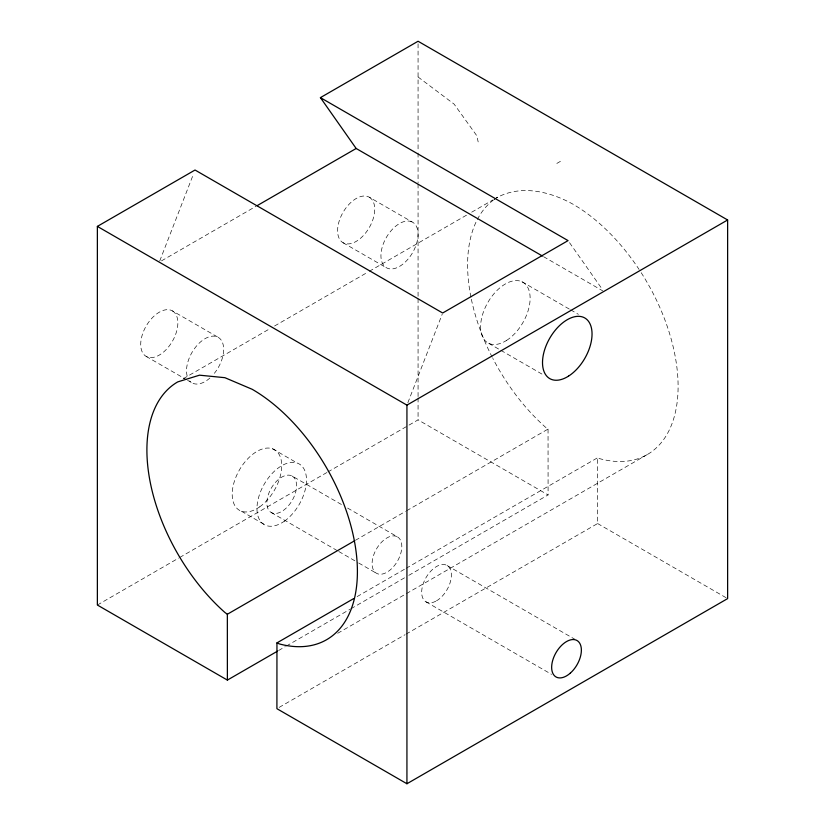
<?xml version="1.0" encoding="UTF-8"?>
<svg xmlns="http://www.w3.org/2000/svg" width="825" height="825" viewBox="0 0 825 825"><rect width="100%" height="100%" fill="white"/><g stroke="black" fill="none" stroke-linecap="round" stroke-linejoin="round"><path stroke-width="0.62" stroke-dasharray="4.12 3.09" d="M406.086 634.105L597.62 523.535L597.651 457.741L600.095 458.772A148.851 85.934 60 0 0 675.706 410.829A148.851 85.934 60 0 0 639.808 270.548M159.751 260.958L193.638 173.611M407.859 402.734L442.21 314.201M161.504 260.865L256.049 206.281M183.294 378.696L270.146 328.546M274.601 325.978L368.146 271.972M369.26 271.322L467.249 214.748M471.704 212.18L492.865 199.959M493.979 199.32C518.595 183.965 548.924 190.874 572.849 204.126A148.851 85.934 60 0 1 639.097 269.466M556.844 163.422L562.31 160.267M97.371 605.024L178.664 558.092M179.767 557.452L326.762 472.591M327.876 471.952L418.069 419.873L548.089 494.938L406.663 576.582M355.4 540.313L405.508 511.387M406.622 510.747L548.048 429.093L545.614 427.319A148.851 85.934 60 0 1 492.834 358.411M357.132 596.599L405.013 568.961M406.127 568.312L597.651 457.741M278.603 650.523L285.285 646.656M286.399 646.016L349.872 609.376M350.986 608.726L405.549 577.232M337.703 633.28L647.274 454.554M279.139 707.396L404.972 634.755M543.572 256.688L602.693 290.823M521.998 281.758L569.528 309.2M570.642 309.839L578.377 314.315M369.291 197.227A26.266 15.17 -60 0 1 360.968 237.909A26.266 15.17 -60 0 1 338.219 224.782A26.266 15.17 -60 0 1 369.291 197.227L412.634 222.245A26.266 15.17 -60 0 1 404.302 262.938A26.266 15.17 -60 0 1 381.562 249.8A26.266 15.17 -60 0 1 412.634 222.245M343.025 242.725L386.368 267.743M488.74 343.344L499.795 349.728M500.899 350.367L544.015 375.262M597.62 523.535L727.629 598.599M172.415 310.891A26.266 15.17 -60 0 1 164.093 351.584A26.266 15.17 -60 0 1 141.343 338.446A26.266 15.17 -60 0 1 172.415 310.891L218.223 337.343M146.149 356.39L186.502 379.686M187.595 380.315L191.957 382.841M272.487 448.769L297.258 463.062M292.225 476.108A21.017 12.127 -60 0 1 285.574 508.654A21.017 12.127 -60 0 1 267.372 498.145A21.017 12.127 -60 0 1 292.225 476.108L342.076 504.879M347.614 508.076L397.454 536.858A21.017 12.138 -60 0 1 390.813 569.415A21.017 12.138 -60 0 1 372.601 558.896A21.017 12.138 -60 0 1 397.454 536.858M447.037 565.486L574.798 639.241M271.219 512.5L337.683 550.873M338.786 551.512L357.627 562.392M358.731 563.032L376.458 573.262M426.009 601.868L551.564 674.355M241.426 511.242L266.197 525.546M418.069 76.993L454.111 104.115L476.767 135.692L478.18 141.91M569.528 242.684L602.353 289.389M548.048 429.093L548.089 494.938M418.069 43.807L418.069 151.759M418.069 153.048L418.069 182.696M418.069 183.985L418.069 297.412M418.069 298.702L418.069 396.67M418.069 397.959L418.069 419.873M492.236 357.256A148.851 85.934 60 0 1 471.188 298.413M470.931 297.134A148.851 85.934 60 0 1 476.706 220.698M477.283 219.574A148.851 85.934 60 0 1 493.237 200.197M494.247 199.454A148.851 85.934 60 0 1 498.424 196.752M187.151 376.004A26.266 15.17 -60 0 1 198.743 343.602A26.266 15.17 -60 0 1 221.925 341.313A26.266 15.17 -60 0 1 214.376 373.302M209.901 378.036A26.266 15.17 -60 0 1 189.647 380.923M436.507 600.827A21.017 12.127 -60 0 0 449.398 567.672A21.017 12.127 -60 0 0 423.658 582.533A21.017 12.127 -60 0 0 436.507 600.827M284.377 521.194A35.021 20.223 -60 0 0 301.713 465.888A35.021 20.223 -60 0 0 259.071 495.825A35.021 20.223 -60 0 0 284.377 521.194M259.617 506.901A35.021 20.223 -60 0 0 276.952 451.584A35.021 20.223 -60 0 0 234.31 481.532A35.021 20.223 -60 0 0 259.617 506.901M506.591 340.405A35.021 20.223 -60 0 0 526.175 285.037A35.021 20.223 -60 0 0 483.337 312.211A35.021 20.223 -60 0 0 506.591 340.405"/><path stroke-width="1.24" d="M353.791 598.527L276.952 642.892L276.911 708.685L406.931 783.75L727.629 598.599L727.629 219.976L418.069 41.25L320.42 97.628L356.163 148.479L542.458 256.039M277.499 651.162L227.38 680.089L97.371 605.024L97.371 226.401L195.03 170.022L442.674 313.005L568.064 240.611L320.42 97.628M257.163 205.642L356.163 148.479M97.371 226.401L406.931 405.127L727.629 219.976M227.38 680.089L227.349 614.254L354.286 540.963M276.952 642.892L279.386 643.933A148.851 85.934 60 0 0 356.503 555.194A148.851 85.934 60 0 0 252.151 389.276L224.905 377.695L199.526 375.179L177.726 381.903A148.851 85.934 60 0 0 224.905 612.47L227.349 614.254M406.931 405.127L406.931 783.75M570.364 673.076A21.017 12.127 -60 0 0 577.026 640.53A21.017 12.127 -60 0 0 552.162 662.568A21.017 12.127 -60 0 0 570.364 673.076M568.497 376.148A35.021 20.223 -60 0 0 588.091 320.781A35.021 20.223 -60 0 0 545.243 347.954A35.021 20.223 -60 0 0 568.497 376.148"/></g></svg>
